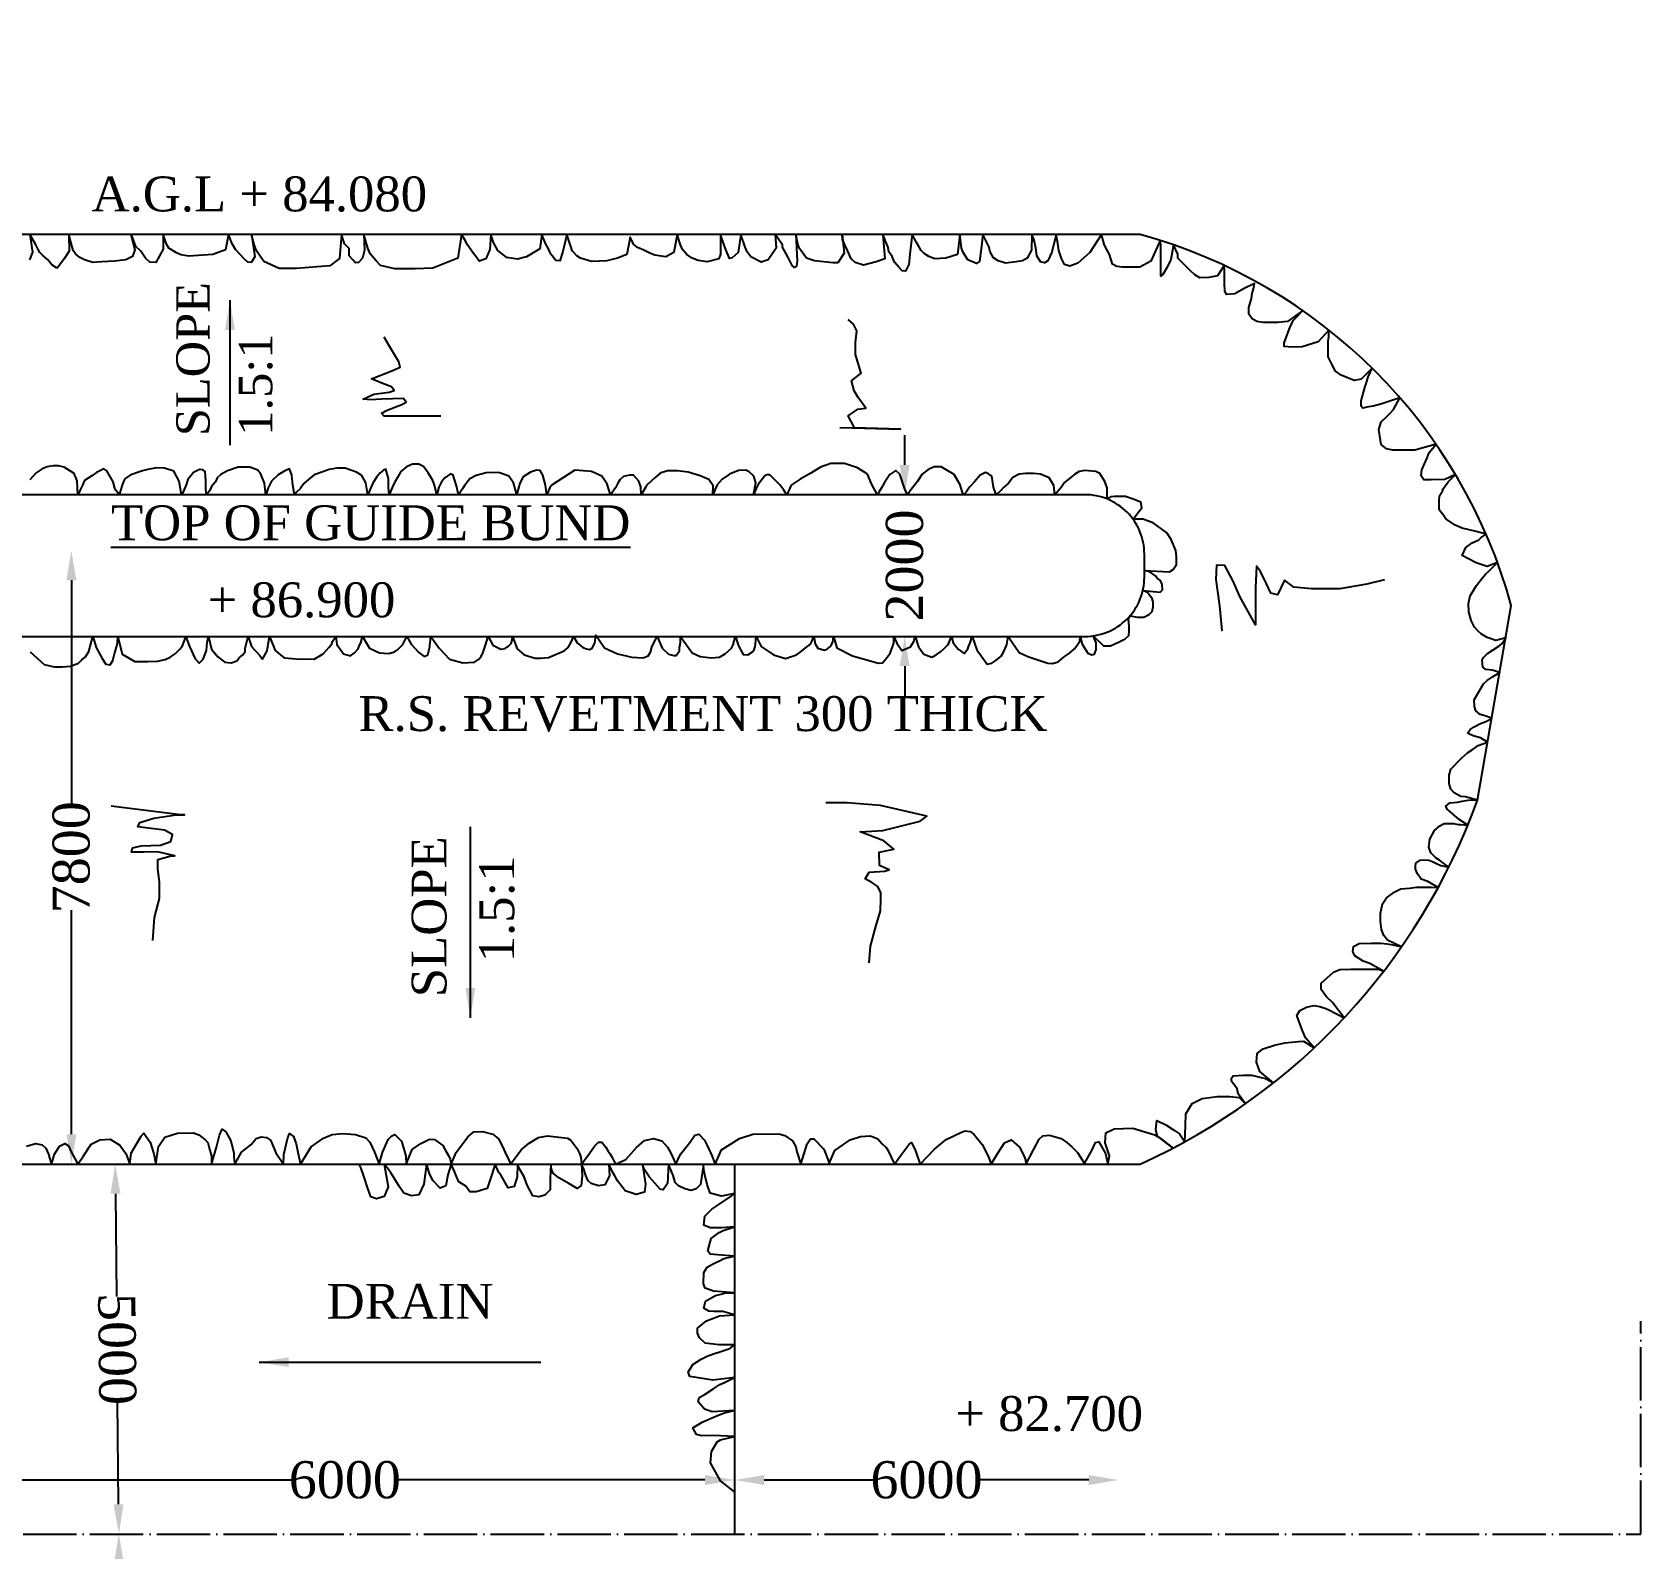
# Model space of a CAD drawing. Header units: millimetres. Extents: x -109570 to 262268, y -246061 to 108364.
# Drawn here: x 122087 to 143767, y 44414 to 64855 of the extents above; entities that cross this region are included whole.
import ezdxf

# ---------------------------------------------------------------- set-up
doc = ezdxf.new("R2010")
doc.units = ezdxf.units.MM
doc.header["$MEASUREMENT"] = 0
doc.header["$PDMODE"] = 33
doc.header["$PDSIZE"] = 500
doc.linetypes.add('ACAD_ISO03W100', pattern=[30, 12, -18])
doc.linetypes.add('ACAD_ISO04W100', pattern=[30, 24, -3, 0, -3])
for name, color, linetype in [('DIM', 5, 'Continuous'), ('DOT LINE', 3, 'ACAD_ISO03W100'), ('DWG. LINE', 1, 'Continuous'), ('HATCH', 2, 'Continuous'), ('TEXT', 7, 'Continuous')]:
    doc.layers.add(name, color=color, linetype=linetype)
doc.styles.get("Standard").update_dxf_attribs({"font": 'TIMES.TTF', "height": 500})
doc.dimstyles.get("Standard").update_dxf_attribs({"dimtxt": 500, "dimasz": 400, "dimexe": 0.18, "dimexo": 0.0625, "dimgap": 0.09, "dimtad": 0, "dimdec": 0, "dimzin": 0, "dimdsep": 46, "dimtxsty": 'Standard', "dimcen": 0.09, "dimse1": 1, "dimse2": 1, "dimclrd": 5, "dimclre": 5, "dimclrt": 4, "dimadec": 0, "dimazin": 0, "dimtfac": 1, "dimtdec": 0, "dimtofl": 0, "dimtmove": 0, "dimatfit": 3, "dimfxl": 1, "dimtolj": 1, "dimtzin": 0, "dimarcsym": 0})

# ---------------------------------------------------------------- blocks, each defined once
blk = doc.blocks.new('*D99')
at = {"layer": 'Defpoints', "color": 0}
for p in [(123256, 44614), (123256, 44614), (123256, 39423)]:
    blk.add_point(p, dxfattribs=at)
at = {"layer": 'DIM', "color": 5, "lineweight": -2}
for p, q in [((123256, 44214), (123256, 42730)), ((123256, 39823), (123256, 41307))]:
    blk.add_line(p, q, dxfattribs=at)
at = {"layer": 'DIM', "color": 5}
for points in [[(123189, 44214), (123322, 44214), (123256, 44614)], [(123189, 39823), (123322, 39823), (123256, 39423)]]:
    blk.add_solid(points, dxfattribs=at)
at = {"layer": 'DIM', "color": 4, "insert": (123256, 42018), "char_height": 500, "attachment_point": 5, "rotation": 90}
blk.add_mtext('\\A1;4988', dxfattribs=at)
blk = doc.blocks.new('*D100')
at = {"layer": 'Defpoints', "color": 0}
for p in [(123206, 49601), (123206, 49601), (123256, 44614)]:
    blk.add_point(p, dxfattribs=at)
at = {"layer": 'DIM', "color": 5, "lineweight": -2}
for p, q in [((123210, 49201), (123223, 47815)), ((123252, 45014), (123238, 46400))]:
    blk.add_line(p, q, dxfattribs=at)
at = {"layer": 'DIM', "color": 5}
for points in [[(123276, 49201), (123143, 49200), (123206, 49601)], [(123318, 45015), (123185, 45013), (123256, 44614)]]:
    blk.add_solid(points, dxfattribs=at)
at = {"layer": 'DIM', "color": 4, "insert": (123231, 47107), "char_height": 500, "attachment_point": 5, "rotation": 270.5756}
blk.add_mtext('\\A1;5000', dxfattribs=at)
blk = doc.blocks.new('*D102')
at = {"layer": 'Defpoints', "color": 0}
for p in [(131553, 45342), (131553, 45181), (121049, 45088)]:
    blk.add_point(p, dxfattribs=at)
at = {"layer": 'DIM', "color": 5, "lineweight": -2}
for p, q in [((121449, 45342), (125592, 45342)), ((131153, 45342), (127010, 45342))]:
    blk.add_line(p, q, dxfattribs=at)
at = {"layer": 'DIM', "color": 5}
for points in [[(121449, 45408), (121449, 45275), (121049, 45342)], [(131153, 45408), (131153, 45275), (131553, 45342)]]:
    blk.add_solid(points, dxfattribs=at)
at = {"layer": 'DIM', "color": 4, "insert": (126301, 45342), "char_height": 500, "attachment_point": 5}
blk.add_mtext('\\A1;6000', dxfattribs=at)
blk = doc.blocks.new('*D103')
at = {"layer": 'Defpoints', "color": 0}
for p in [(136727, 45342), (131553, 45181), (136727, 45195)]:
    blk.add_point(p, dxfattribs=at)
at = {"layer": 'DIM', "color": 5, "lineweight": -2}
for p, q in [((131953, 45342), (133430, 45342)), ((136327, 45342), (134849, 45342))]:
    blk.add_line(p, q, dxfattribs=at)
at = {"layer": 'DIM', "color": 5}
for points in [[(131953, 45408), (131953, 45275), (131553, 45342)], [(136327, 45408), (136327, 45275), (136727, 45342)]]:
    blk.add_solid(points, dxfattribs=at)
at = {"layer": 'DIM', "color": 4, "insert": (134140, 45342), "char_height": 500, "attachment_point": 5}
blk.add_mtext('\\A1;6000', dxfattribs=at)
blk = doc.blocks.new('*D104')
at = {"layer": 'Defpoints', "color": 0}
for p in [(122615, 57869), (122705, 57869), (122705, 49601)]:
    blk.add_point(p, dxfattribs=at)
at = {"layer": 'DIM', "color": 5, "lineweight": -2}
for p, q in [((122615, 57469), (122615, 54446)), ((122615, 50001), (122615, 53023))]:
    blk.add_line(p, q, dxfattribs=at)
at = {"layer": 'DIM', "color": 5}
for points in [[(122549, 57469), (122682, 57469), (122615, 57869)], [(122549, 50001), (122682, 50001), (122615, 49601)]]:
    blk.add_solid(points, dxfattribs=at)
at = {"layer": 'DIM', "color": 4, "insert": (122615, 53735), "char_height": 500, "attachment_point": 5, "rotation": 90}
blk.add_mtext('\\A1;7800', dxfattribs=at)
blk = doc.blocks.new('*D105')
at = {"layer": 'Defpoints', "color": 0}
for p in [(133884, 58622), (133846, 56711), (133985, 56711)]:
    blk.add_point(p, dxfattribs=at)
at = {"layer": 'DIM', "color": 5, "lineweight": -2}
for p, q in [((133846, 59022), (133846, 59422)), ((133846, 56311), (133846, 55911))]:
    blk.add_line(p, q, dxfattribs=at)
at = {"layer": 'DIM', "color": 5}
for points in [[(133779, 59022), (133912, 59022), (133846, 58622)], [(133779, 56311), (133912, 56311), (133846, 56711)]]:
    blk.add_solid(points, dxfattribs=at)
at = {"layer": 'DIM', "color": 4, "insert": (133846, 57667), "char_height": 500, "attachment_point": 5, "rotation": 90}
blk.add_mtext('\\A1;2000', dxfattribs=at)

msp = doc.modelspace()

# ---------------------------------------------------------------- linework, layer by layer
at = {"layer": 'DOT LINE', "linetype": 'ACAD_ISO04W100', "ltscale": 30}
for points in [[(143766.5, 44614), (143766.5, 47483.9)], [(11252.8, 44614), (143766.5, 44614)]]:
    msp.add_lwpolyline(points, dxfattribs=at)
at = {"layer": 'DWG. LINE'}
for points in [[(114356.8, 48940.8), (120528.3, 49600.5), (137021.4, 49600.5, 0.2019177), (141566.2, 54504.1), (142021.4, 57127.6, 0.2645695), (137021.4, 62127.6), (119518.7, 62127.6, -0.4142136), (118018.7, 63627.6), (118018.7, 64855.5)], [(114356.8, 48940.8), (120130.2, 50690.6), (120130.2, 56711.4), (136276.2, 56711.4, 0.4142136), (137076.2, 57511.4), (137076.2, 57821.6, 0.4142136), (136276.2, 58621.6), (115282.8, 58621.6)]]:
    msp.add_lwpolyline(points, format="xyb", dxfattribs=at)
msp.add_lwpolyline([(131552.8, 49600.5), (131552.8, 44614)], dxfattribs=at)
at = {"layer": 'HATCH'}
for points in [[(122012.6, 49842.5), (122132.4, 49876.7), (122220.2, 49859.6), (122269.4, 49812.5), (122305.8, 49733.4), (122322.9, 49682.1), (122348.6, 49600.5), (122387.8, 49734), (122454.1, 49840.9), (122529, 49875.1), (122578.2, 49845.2), (122614.6, 49766.1), (122666, 49665.6), (122704.5, 49600.5), (122777.3, 49710.5), (122884.3, 49866.6), (122999.9, 49926.5), (123139, 49935), (123267.4, 49853.8), (123350.9, 49740.4), (123402.3, 49600.5), (123422, 49746.9), (123486.2, 49855.9), (123556.9, 49977.8), (123591.1, 50018.4), (123676.7, 49894.4), (123728.1, 49736.2), (123755.9, 49600.5), (123791.2, 49834.6), (123876.8, 49962.9), (124043.8, 50018.5), (124262.1, 50022.8), (124332.7, 49992.8), (124411.9, 49933), (124452.6, 49890.2), (124478.3, 49800.4), (124491.1, 49755.5), (124503.9, 49706.3), (124501.8, 49600.5), (124570.9, 49826.1), (124613.7, 49990.8), (124645.8, 50069.9), (124699.3, 50035.7), (124759.2, 49920.2), (124791.3, 49806.9), (124804.2, 49744.9), (124806.3, 49700), (124810.6, 49657.2), (124817, 49600.5), (124907.1, 49759.9), (125033.4, 49860.4), (125104, 49945.9), (125174.6, 49967.3), (125245.3, 49958.8), (125298.8, 49920.3), (125320.2, 49871.1), (125371.6, 49749.2), (125446.5, 49638), (125476.4, 49600.5), (125477.3, 49729.5), (125528.7, 49939), (125554.4, 50013.9), (125610, 49971.1), (125644.3, 49874.9), (125663.6, 49780.8), (125680.7, 49699.5), (125702.1, 49600.5), (125845.7, 49830.3), (126014.8, 49950), (126130.4, 49999.2), (126275.9, 50009.9), (126445, 49997.1), (126584.1, 49952.2), (126639.8, 49894.4), (126701.9, 49761.8), (126763.9, 49600.5), (126807.6, 49755.4), (126884.7, 49932.9), (126933.9, 49982.1), (126974.6, 49999.2), (127064.5, 49907.3), (127100.9, 49785.4), (127122.3, 49708.4), (127126.6, 49600.5), (127210.1, 49796.1), (127323.6, 49877.4), (127443.4, 49935.1), (127507.6, 49930.8), (127621.1, 49849.6), (127651, 49794), (127702.4, 49706.3), (127721.7, 49667.8), (127734.5, 49600.5), (127799.3, 49755.4), (127957.7, 49965), (128041.2, 50033.4), (128154.6, 50037.7), (128293.8, 50001.3), (128373, 49941.4), (128424.3, 49836.7), (128477.8, 49716.9), (128509.9, 49659.2), (128535.6, 49600.5), (128678.3, 49791.6), (128785.3, 49883.6), (128909.4, 49956.3), (129031.4, 49981.9), (129303.2, 49949.9), (129348.2, 49924.2), (129427.4, 49815.1), (129461.6, 49740.3), (129483, 49693.3), (129489.5, 49600.5), (129595.8, 49739.1), (129666.4, 49841.2), (129717.5, 49893.8), (129764.1, 49895.3), (129819.7, 49829.2), (129848.3, 49773.7), (129872.3, 49740.6), (129897.9, 49697.1), (129947.5, 49600.5), (130089.3, 49663.7), (130231.9, 49825.4), (130338.4, 49916.9), (130459.7, 49944.5), (130572.6, 49912.6), (130651.4, 49829.7), (130696.1, 49746.7), (130759.9, 49600.5), (130824.7, 49733.9), (130950.3, 49891.3), (131018.5, 49989.2), (131073.8, 50001.9), (131146.2, 49923.2), (131184.5, 49850.9), (131242, 49723.3), (131293.1, 49600.5), (131376.8, 49793.5), (131617.4, 49946.6), (131798.3, 50002), (132147.5, 50006.2), (132230.5, 49984.9), (132332.7, 49912.6), (132379.6, 49833.9), (132394.5, 49765.8), (132445.6, 49600.5), (132529.7, 49872.2), (132578.7, 49940.3), (132623.4, 49938.1), (132755.4, 49799.9), (132785.2, 49733.9), (132821.4, 49627.6), (132821.4, 49600.5), (132902.8, 49780.8), (133111.4, 49927.6), (133249.8, 49972.2), (133384, 49978.6), (133481.9, 49940.3), (133541.5, 49872.3), (133596.9, 49823.3), (133620.3, 49789.3), (133709.7, 49600.5), (133799.9, 49723.8), (133904.2, 49868.4), (133936.2, 49889.7), (133991.5, 49779.1), (134012.8, 49711), (134053.3, 49600.5), (134249.7, 49802.5), (134405.1, 49930.1), (134507.3, 49979), (134603.1, 50023.7), (134658.5, 50047.1), (134726.6, 50040.7), (134777.7, 50004.6), (134794.7, 49981.2), (134890.5, 49864.2), (134973.6, 49696.1), (135011.9, 49600.5), (135091.6, 49734), (135189.6, 49885), (135279, 49927.6), (135394, 49829.7), (135445.1, 49723.4), (135474.9, 49657.4), (135477, 49595.7), (135583.9, 49791.7), (135658.4, 49934.2), (135707.3, 49981), (135796.8, 49987.4), (135956.4, 49942.7), (136031, 49891.7), (136099.1, 49832.1), (136135.3, 49798.1), (136175.7, 49757.7), (136267.3, 49608.8), (136372.5, 49793.8), (136419.3, 49889.5), (136461.9, 49900.2), (136551.3, 49740.7), (136566.2, 49681.1), (136585.4, 49600.5), (136585.4, 49600.5), (136604.6, 49709), (136549.2, 49887.7), (136555.6, 50019.5), (136670.6, 50077), (136921.8, 50085.5), (137081.5, 50036.6), (137215.7, 49994), (137285.9, 49953.6), (137386, 49870.7), (137462.5, 49815.4), (137250.8, 49973.8), (137228.4, 50062.1), (137243.3, 50185.5), (137366.8, 50130.2), (137481.8, 50051.5), (137547.8, 50008.9), (137622.9, 49901.5), (137631.8, 50113.6), (137636.1, 50275.3), (137721.2, 50415.7), (137855.4, 50483.7), (138059.8, 50511.4), (138225.8, 50511.4), (138351.5, 50496.5), (138438.8, 50411.7), (138341, 50546.2), (138328.3, 50612.1), (138249.5, 50718.5), (138249.5, 50758.9), (138270.8, 50788.7), (138338.9, 50792.9), (138411.3, 50797.2), (138524.1, 50797.2), (138632.7, 50771.7), (138707.2, 50752.5), (138818.4, 50695.6), (138630.8, 50848.8), (138588.3, 50974.3), (138594.7, 51091.3), (138675.6, 51155.1), (138831, 51201.9), (138969.4, 51233.8), (139152.5, 51253), (139222.7, 51255.1), (139366.1, 51168.1), (139249, 51303.2), (139204.3, 51409.6), (139129.8, 51603.1), (139172.4, 51671.2), (139259.7, 51715.9), (139361.9, 51737.1), (139440.7, 51724.4), (139523.7, 51696.7), (139564.1, 51679.7), (139769.3, 51572.4), (139611, 51778.4), (139532.2, 51855), (139457.7, 51952.8), (139457.7, 52037.9), (139625.9, 52186.8), (139708.9, 52220.9), (139860.1, 52225.1), (139977.2, 52227.2), (140053.9, 52227.2), (140158.2, 52227.2), (140230.6, 52227.2), (140300.4, 52199.1), (140113.9, 52302.9), (140022.4, 52334.8), (139913.8, 52407.1), (139884, 52464.5), (139892.5, 52530.5), (139971.3, 52570.9), (140131, 52575.1), (140263, 52575.1), (140346, 52566.6), (140403.5, 52558.1), (140446.1, 52551.7), (140540, 52526.5), (140354.6, 52617.6), (140303, 52682), (140272.9, 52763.5), (140260, 52870.8), (140260, 52982.4), (140285.8, 53106.9), (140337.4, 53188.4), (140453.4, 53270), (140530.7, 53308.6), (140651, 53317.2), (140745.5, 53330.1), (140827.1, 53330.1), (140947.4, 53330.1), (141035, 53327.2), (140895.9, 53407.3), (140805.6, 53441.6), (140758.4, 53510.3), (140728.3, 53574.7), (140728.3, 53613.3), (140732.6, 53656.2), (140792.8, 53694.9), (140844.3, 53699.2), (140908.8, 53694.9), (140960.3, 53677.7), (141011.9, 53652), (141072, 53621.9), (141178.9, 53602.9), (141055.1, 53697.1), (141007.9, 53722.8), (140934.8, 53795.8), (140909.1, 53873), (140922, 53980.3), (140986.4, 54096.2), (141059.4, 54160.6), (141115.3, 54190.7), (141179.7, 54190.7), (141248.5, 54190.7), (141304.3, 54177.8), (141338.7, 54177.8), (141436.2, 54168.7), (141317.2, 54242.2), (141252.8, 54302.3), (141158.2, 54383.8), (141136.8, 54422.4), (141192.6, 54469.6), (141295.7, 54478.2), (141360.2, 54491.1), (141411.7, 54499.7), (141437.5, 54504), (141501.9, 54508.3), (141566.2, 54504.1), (141403.1, 54548.6), (141338.7, 54552.9), (141252.8, 54604.4), (141205.5, 54651.6), (141184, 54728.9), (141184, 54840.5), (141205.5, 54922), (141351.6, 55072.2), (141428.9, 55140.9), (141493.4, 55183.8), (141540.6, 55213.9), (141575, 55239.6), (141702.1, 55287.2), (141605.1, 55342.6), (141506.2, 55372.7), (141437.5, 55402.7), (141437.5, 55415.6), (141467.6, 55458.5), (141519.1, 55492.9), (141605.1, 55535.8), (141678.1, 55565.8), (141757.2, 55604.9), (141682.8, 55636.7), (141601.2, 55658.1), (141541, 55709.6), (141523.8, 55765.4), (141519.5, 55855.6), (141644.1, 56074.5), (141695.7, 56117.4), (141768.7, 56164.6), (141865, 56225.9), (141764.4, 56254.7), (141678.5, 56267.6), (141635.5, 56297.6), (141626.9, 56392.1), (141648.4, 56426.4), (141700, 56482.2), (141854.6, 56580.9), (141893.3, 56611), (141893.3, 56611), (141945.9, 56692.5), (141811.7, 56655.9), (141695.7, 56698.8), (141618.4, 56741.7), (141575.4, 56780.4), (141523.9, 56836.2), (141480.9, 56926.3), (141446.5, 57042.2), (141442.2, 57153.8), (141468, 57256.8), (141553.9, 57398.4), (141627, 57497.1), (141678.5, 57552.9), (141717.2, 57591.6), (141834.8, 57708.5), (141695.1, 57653.4), (141549, 57704.9), (141445.9, 57756.4), (141360, 57803.6), (141407.2, 57910.9), (141493.2, 57971), (141583.4, 58013.9), (141613.4, 58044), (141681.2, 58090.8), (141549, 58125.5), (141360, 58168.5), (141265.5, 58211.4), (141140.9, 58297.2), (141102.2, 58348.7), (141050.7, 58417.4), (141050.7, 58486.1), (141050.7, 58563.3), (141059.2, 58614.8), (141093.6, 58670.6), (141102.2, 58700.7), (141132.3, 58743.6), (141170.9, 58795.1), (141269.9, 58892.2), (141123.7, 58825.1), (140939, 58820.8), (140844.4, 58820.8), (140805.8, 58876.6), (140814.4, 58958.2), (140887.4, 59117), (140913.2, 59190), (141007.1, 59301.1), (140723, 59223), (140581.2, 59223), (140426.5, 59223), (140340.6, 59240.2), (140267.6, 59300.3), (140237.5, 59502), (140267.6, 59605), (140344.9, 59673.7), (140387.9, 59720.9), (140435.1, 59768.1), (140519.9, 59927.9), (140276.2, 59845.3), (140160.2, 59815.3), (140074.3, 59802.4), (140018.4, 59789.5), (139996.9, 59815.3), (139996.9, 59888.3), (140048.5, 60064.2), (140074.3, 60145.8), (140091.5, 60210.2), (140146.4, 60325.3), (139996.2, 60177.1), (139901.7, 60159.9), (139729.8, 60232.9), (139652.5, 60288.7), (139600.9, 60383.1), (139553.7, 60477.6), (139553.7, 60576.3), (139553.7, 60692.2), (139562.3, 60747.9), (139563.9, 60840.1), (139419.8, 60680.2), (139200.7, 60615.8), (139063.3, 60611.5), (138960.2, 60620.1), (138960.2, 60667.3), (139037.5, 60869), (139080.5, 60967.7), (139132, 61019.2), (139210.7, 61102.3), (139003.1, 60955.6), (138874.2, 60942.7), (138676.6, 60942.7), (138590.7, 60955.6), (138530.5, 60989.9), (138483.3, 61054.3), (138483.3, 61144.5), (138517.6, 61264.6), (138530.5, 61333.3), (138547.7, 61397.7), (138560.6, 61466.4), (138560.6, 61466.4), (138414, 61394.2), (138293.7, 61329.8), (138182, 61321.2), (138160.5, 61368.4), (138156.2, 61467.1), (138156.2, 61578.7), (138156.2, 61643.1), (138152.2, 61711.7), (138061.7, 61570.1), (137945.7, 61548.7), (137821.2, 61544.4), (137756.7, 61583), (137688, 61647.4), (137529, 61810.5), (137529, 61862), (137470.6, 61988.2), (137434.5, 61793.3), (137382.9, 61690.3), (137322.8, 61587.3), (137297, 61565.9), (137297, 61660.3), (137297, 61789), (137297, 61917.8), (137297, 61995.1), (137289, 62048.5), (137162.5, 61767.9), (137016.4, 61686.4), (136784.4, 61686.4), (136702.8, 61699.3), (136646.9, 61729.3), (136604, 61858.1), (136552.4, 61956.8), (136535.2, 61999.7), (136496.6, 62127.6), (136340.8, 61883.7), (136177.5, 61742.1), (136070.1, 61703.5), (136001.4, 61724.9), (135958.4, 61806.5), (135924.1, 61913.8), (135915.5, 61973.9), (135911.2, 62008.2), (135885.4, 62127.6), (135829.6, 61892.3), (135773.7, 61772.1), (135730.8, 61746.4), (135674.9, 61759.3), (135627.6, 61840.8), (135614.8, 61943.8), (135589, 62051.1), (135558.9, 62127.6), (135554.6, 61918.1), (135494.5, 61810.8), (135434.3, 61772.1), (135348.4, 61759.3), (135206.6, 61742.1), (135107.8, 61772.1), (135043.4, 61815.1), (134996.1, 61896.6), (134978.9, 61965.3), (134897.3, 62127.6), (134875, 61935.2), (134853.5, 61763.5), (134814.8, 61737.7), (134698.8, 61789.2), (134634.4, 61883.7), (134612.9, 61943.8), (134587.1, 62127.6), (134557.1, 61857.9), (134398.1, 61810.7), (134252.1, 61802.1), (134170.4, 61832.2), (134110.3, 61870.8), (134067.3, 61913.7), (134032.9, 61973.8), (134002.9, 62021), (133947, 62127.6), (133920.2, 61904.8), (133903, 61724.5), (133855.7, 61634.4), (133812.8, 61638.6), (133765.5, 61690.2), (133709.7, 61754.5), (133675.3, 61831.8), (133632.3, 61896.2), (133623.8, 61952), (133550.7, 62127.6), (133580.3, 61801.7), (133460, 61758.8), (133292.4, 61715.9), (133176.4, 61750.2), (133124.9, 61801.7), (133073.3, 61913.3), (133038.9, 61990.5), (133008.9, 62059.2), (133004.6, 62127.6), (133029.5, 61879), (132943.6, 61745.9), (132879.1, 61745.9), (132630, 61771.7), (132522.6, 61810.3), (132428, 61939.1), (132410.9, 61986.3), (132380.8, 62127.6), (132398, 61771.7), (132389.4, 61703), (132359.3, 61681.6), (132329.2, 61711.6), (132273.4, 61818.9), (132200.3, 61956.2), (132200.3, 61990.6), (132101.5, 62127.6), (132113.3, 61943.3), (132005.9, 61788.8), (131911.4, 61754.4), (131773.9, 61827.4), (131722.3, 61896.1), (131696.5, 61956.2), (131636.4, 62127.6), (131602, 61887.5), (131520.4, 61814.5), (131486, 61805.9), (131434.5, 61926.1), (131417.3, 61973.3), (131361.4, 62127.6), (131361.4, 61861.7), (131340, 61801.7), (131185.3, 61758.7), (131060.7, 61775.9), (130983.4, 61810.2), (130910.4, 61857.4), (130850.2, 61926.1), (130824.4, 61990.5), (130781.5, 62127.6), (130732.6, 61887.5), (130625.2, 61827.5), (130479.2, 61848.9), (130410.4, 61874.7), (130328.8, 61917.6), (130247.2, 61951.9), (130221.4, 61973.4), (130191.3, 61999.1), (130144.1, 62093.6), (130144.1, 62093.6), (130101.1, 61857.5), (129976.5, 61810.3), (129830.5, 61771.7), (129624.2, 61763.1), (129478.2, 61810.3), (129426.6, 61840.3), (129388, 61887.5), (129366.5, 61909), (129353.6, 61939.1), (129293.4, 62127.6), (129240.7, 61900.4), (129197.8, 61771.6), (129146.2, 61775.9), (129077.5, 61861.7), (129043.1, 61943.3), (129004.5, 62007.7), (128957.2, 62127.6), (128930.6, 61934.4), (128750.2, 61827.1), (128629.9, 61797.1), (128483.8, 61818.5), (128363.5, 61913), (128303.4, 62020.3), (128270.1, 62127.6), (128256.1, 61925.8), (128200.3, 61801.4), (128110, 61771.3), (128071.4, 61827.1), (128032.7, 61874.3), (127951.1, 61994.5), (127925.3, 62041.7), (127873.8, 62127.6), (127822.2, 61810), (127487.1, 61676.9), (127246.5, 61664), (126975.9, 61664), (126782.5, 61711.2), (126722.4, 61775.6), (126640.8, 61870), (126610.7, 61943), (126554.9, 62127.6), (126567.7, 61917.3), (126537.7, 61810), (126486.1, 61749.9), (126443.2, 61745.6), (126413.1, 61784.2), (126357.2, 61840), (126357.2, 61908.7), (126357.2, 61938.7), (126297.1, 62003.1), (126254.1, 62127.6), (126230, 61805.3), (126096.8, 61706.6), (125650, 61672.3), (125413.8, 61672.3), (125207.5, 61762.4), (125108.7, 61908.3), (125078.7, 61994.2), (125044.3, 62127.6), (125087.3, 61826.8), (125040, 61749.5), (124992.7, 61753.8), (124949.8, 61796.7), (124829.5, 61925.5), (124782.2, 62002.8), (124735, 62127.6), (124692, 61921.2), (124520.2, 61861.1), (124198, 61835.4), (124090.6, 61852.5), (124030.4, 61882.6), (123927.3, 61942.7), (123897.2, 61998.5), (123854.3, 62127.6), (123851.2, 61929.7), (123752.4, 61749.5), (123675.1, 61753.8), (123614.9, 61809.6), (123550.5, 61904), (123550.5, 61904), (123486, 61968.4), (123434.5, 62101.4), (123434.5, 62101.4), (123416.4, 62127.6), (123468.9, 61920.8), (123439.4, 61834), (123348.9, 61787.1), (123194.7, 61767), (123027.1, 61760.3), (122903, 61750.3), (122792.4, 61787.1), (122728.7, 61820.6), (122671.7, 61867.5), (122638.2, 61911), (122581.2, 62127.6), (122584.5, 61904.3), (122517.5, 61800.5), (122430.3, 61680), (122413.6, 61680), (122349.9, 61720.1), (122299.6, 61787.1), (122225.9, 61850.8), (122192.3, 61884.3), (122172.2, 61917.7), (122162.2, 61934.5), (122138.7, 61988.1), (122054.9, 62127.6), (122090.3, 61890.8), (122053.4, 61786.9)], [(132969.6, 59528.5), (133790.8, 59506.7), (133169.4, 59523.2), (133082.2, 59684.9), (133212.5, 59774), (133322.3, 59787.7), (133219.4, 59931.6), (133164.5, 60020.7), (133130.2, 60157.8), (133260.5, 60260.6), (133260.5, 60260.6), (133185.1, 60509.4), (133185.1, 60673.9), (133198.8, 60831.5), (133157.7, 60920.6), (133157.7, 60920.6), (133082.2, 60982.3)], [(127594.6, 59677.9), (127305.2, 59677.9), (127128.5, 59677.9), (126974.4, 59677.9), (126831.6, 59677.9), (126794, 59719.2), (126869.2, 59760.5), (127068.4, 59835.6), (127128.5, 59869.4), (127090.9, 59918.2), (126801.5, 59910.7), (126651.2, 59899.4), (126545.9, 59910.7), (126692.5, 59974.5), (126899.2, 60004.6), (126966.9, 60027.1), (126929.3, 60075.9), (126797.8, 60124.7), (126658.7, 60181), (126658.7, 60181), (126933.1, 60289.9), (127045.8, 60342.5), (127027, 60413.8), (126906.8, 60616.6), (126831.6, 60744.3)], [(122060.6, 56503.2), (122246.7, 56334.6), (122385.7, 56299.9), (122494.8, 56299.9), (122604, 56309.8), (122710.7, 56349.5), (122755.4, 56394.1), (122805, 56436.2), (122852.1, 56508.1), (122906.7, 56711.4), (122949.8, 56562.7), (123029.2, 56414), (123081.3, 56337.1), (123138.3, 56329.7), (123173.1, 56389.2), (123197.9, 56475.9), (123225.2, 56567.6), (123237.6, 56627.1), (123240.1, 56711.4), (123300.2, 56473.5), (123471.4, 56374.3), (123647.5, 56374.3), (123774.1, 56376.8), (123880.8, 56401.6), (123945.3, 56433.8), (124012.3, 56478.4), (124079.3, 56537.9), (124111.5, 56582.5), (124156.2, 56706.5), (124208.5, 56574.9), (124285.5, 56411.3), (124337.6, 56351.8), (124389.7, 56403.8), (124434.3, 56522.8), (124446.7, 56629.4), (124461.6, 56711.4), (124501.7, 56540.1), (124588.6, 56438.5), (124682.8, 56366.6), (124769.7, 56356.7), (124844.1, 56383.9), (124878.9, 56421.1), (124926, 56463.3), (124955.8, 56510.4), (124958.3, 56555), (124998, 56711.4), (125043.4, 56577.4), (125157.5, 56456), (125192.2, 56403.9), (125249.3, 56508), (125261.7, 56570), (125266.7, 56607.2), (125286.5, 56711.4), (125361.4, 56522.9), (125485.4, 56421.3), (125644.2, 56408.9), (125887.4, 56406.4), (126009, 56475.8), (126090.9, 56567.6), (126125.6, 56612.2), (126135.5, 56641.9), (126177.7, 56711.4), (126191, 56604.7), (126282.8, 56478.3), (126377.1, 56451), (126429.2, 56488.2), (126478.8, 56545.2), (126498.6, 56592.3), (126516, 56627), (126538.3, 56711.4), (126633, 56552.7), (126767, 56488.2), (126896, 56483.3), (126970.5, 56503.1), (127015.1, 56535.3), (127052.4, 56570), (127084.6, 56602.3), (127134.2, 56711.4), (127196.6, 56607), (127295.9, 56493), (127367.8, 56441), (127417.4, 56463.3), (127447.2, 56572.3), (127447.2, 56597.1), (127449.7, 56624.4), (127459.6, 56711.4), (127571.6, 56555), (127710.6, 56406.3), (127889.2, 56356.7), (128050.5, 56366.6), (128107.6, 56406.3), (128139.8, 56441), (128167.1, 56500.5), (128184.5, 56552.5), (128194.4, 56594.7), (128231.6, 56711.4), (128296.7, 56592.3), (128403.4, 56537.7), (128460.5, 56547.7), (128507.6, 56579.9), (128542.4, 56617.1), (128557.3, 56661.7), (128559.7, 56711.4), (128622.1, 56542.7), (128716.4, 56463.4), (128865.3, 56418.8), (128937.2, 56418.8), (129043.9, 56428.7), (129254.8, 56515.4), (129311.9, 56562.5), (129349.1, 56631.9), (129366.5, 56664.2), (129383.8, 56711.4), (129431.5, 56624.6), (129508.4, 56560.1), (129558, 56542.8), (129600.2, 56535.4), (129632.4, 56555.2), (129632.4, 56555.2), (129669.7, 56619.6), (129684.5, 56726.2), (129801.7, 56557.5), (129975.4, 56478.2), (130168.9, 56431.1), (130322.8, 56423.7), (130387.3, 56448.5), (130422, 56498), (130439.4, 56565), (130466.7, 56626.9), (130508.9, 56711.4), (130579.1, 56552.6), (130661, 56473.3), (130733, 56453.4), (130767.7, 56455.9), (130809.9, 56515.4), (130809.9, 56562.5), (130819.8, 56604.6), (130822.3, 56631.9), (130824.8, 56711.4), (130981.6, 56490.6), (131088.3, 56441), (131239.7, 56423.7), (131351.3, 56433.6), (131428.2, 56478.2), (131472.9, 56515.4), (131510.1, 56552.6), (131534.9, 56597.2), (131559.7, 56696.4), (131559.7, 56696.4), (131567.7, 56711.4), (131606.4, 56585.3), (131669.5, 56467), (131732.7, 56463), (131795.9, 56502.5), (131815.6, 56534), (131831.4, 56573.5), (131835.3, 56605), (131844.8, 56711.4), (131913.2, 56577), (132077.2, 56463.4), (132238.9, 56415.4), (132387.6, 56461.3), (132455.4, 56511.5), (132505.6, 56555.2), (132575.6, 56605.4), (132595.3, 56644.7), (132619.3, 56711.4), (132637.6, 56612.1), (132676.9, 56553.1), (132766.5, 56526.9), (132805.9, 56544.4), (132836.5, 56570.6), (132860.5, 56599), (132875.8, 56640.5), (132882.4, 56666.7), (132884.6, 56711.4), (132930.9, 56559.7), (133142.9, 56448.3), (133285, 56409), (133492.7, 56352.2), (133545.1, 56356.6), (133597.6, 56413.3), (133652.2, 56485.4), (133682.8, 56570.6), (133700.3, 56620.8), (133700.3, 56711.4), (133738.4, 56618.6), (133808.3, 56520.4), (133924.2, 56570.6), (133948.2, 56607.7), (133970.1, 56642.7), (133985.4, 56711.4), (134033.8, 56570.6), (134105.9, 56472.3), (134210.9, 56430.8), (134272.1, 56461.4), (134328.9, 56502.9), (134383.5, 56555.3), (134425.1, 56596.8), (134440.4, 56620.8), (134477.5, 56711.4), (134499.4, 56623), (134567.2, 56540), (134645.9, 56481.1), (134698.3, 56544.4), (134711.4, 56585.9), (134728.9, 56625.2), (134755.2, 56711.4), (134816.9, 56528.9), (134959, 56338.9), (135022.4, 56352), (135072.7, 56387), (135144.8, 56445.9), (135177.6, 56500.5), (135212.6, 56579.1), (135221.3, 56601), (135241, 56711.4), (135388.3, 56496.1), (135506.3, 56439.3), (135655, 56391.2), (135775.2, 56351.9), (135836.4, 56345.4), (135915.1, 56367.2), (135993.8, 56434.9), (136068.1, 56485.2), (136135.9, 56544.1), (136179.6, 56605.3), (136208, 56649), (136210.2, 56711.4), (136237.2, 56607.5), (136315.9, 56485.2), (136366.1, 56461.2), (136403.3, 56474.3), (136427.3, 56533.2), (136427.3, 56583.5), (136427.3, 56627.1), (136383.9, 56718.7), (136523.8, 56584.1), (136620, 56584.1), (136738.1, 56636.5), (136816.8, 56678), (136864.8, 56726.1), (136869.2, 56785), (136869.2, 56841.8), (136860.5, 56951), (136883.5, 56990.6), (136976.8, 56971.9), (137070.8, 56969.7), (137142.9, 57011.2), (137180.1, 57046.1), (137195.4, 57109.4), (137195.4, 57172.8), (137180.1, 57220.8), (137156, 57255.8), (137116.7, 57301.6), (137055.8, 57332), (137287.3, 57308.6), (137320.1, 57341.4), (137315.7, 57409.1), (137291.7, 57465.9), (137250.1, 57498.6), (137232.6, 57524.8), (137169.3, 57570.7), (137132.1, 57588.2), (137076.2, 57599.1), (137414.2, 57582.3), (137464.5, 57612.9), (137508.2, 57682.8), (137510.4, 57785.4), (137501.7, 57870.6), (137438.3, 58019.1), (137379.2, 58108.7), (137193.4, 58241.9), (137106, 58274.6), (137057.9, 58292.1), (136924.8, 58290), (136987.3, 58378.8), (137039.7, 58444.3), (137026.6, 58522.9), (136923.9, 58562.2), (136821.1, 58599.4), (136731.5, 58599.4), (136670.3, 58599.4), (136628.8, 58590.6), (136573.6, 58564.3), (136573.4, 58713), (136545, 58800.4), (136477.2, 58905.2), (136420.4, 58933.6), (136274, 58946.7), (136197.4, 58933.6), (136140.6, 58898.7), (136092.5, 58861.5), (136000.7, 58785.1), (135954.8, 58719.6), (135869.5, 58621.6), (135855.3, 58747.4), (135791.9, 58850), (135678.3, 58900.2), (135579.9, 58909), (135475, 58909), (135389.7, 58898), (135304.4, 58852.2), (135245.4, 58777.9), (135184.2, 58723.3), (135138.3, 58673.1), (135077.1, 58621.6), (135041.2, 58723.3), (135019.3, 58869.6), (134973.4, 58902.4), (134934.1, 58922.1), (134864.1, 58882.7), (134787.6, 58795.4), (134719.9, 58721.1), (134674, 58655.6), (134634.6, 58621.6), (134594.6, 58756.2), (134513.8, 58896), (134338.9, 58996.4), (134244.9, 58998.6), (134157.4, 58957.1), (134080.9, 58900.3), (134013.2, 58795.5), (133921.4, 58675.4), (133884.2, 58621.6), (133844.5, 58710.5), (133781.1, 58900.5), (133728.7, 58946.4), (133643.4, 58891.8), (133573.5, 58784.8), (133531.9, 58712.7), (133499.1, 58653.8), (133479.5, 58621.6), (133404.7, 58758.6), (133343.5, 58900.5), (133208, 58985.7), (133035.3, 59040.3), (132851.7, 59040.3), (132711.8, 58994.4), (132580.6, 58913.6), (132438.5, 58832.8), (132313.9, 58749.8), (132257.1, 58621.6), (132216.8, 58682.2), (132164.3, 58754.3), (132105.3, 58811.1), (132037.5, 58878.8), (132000.4, 58894.1), (131963.2, 58874.4), (131869.2, 58758.7), (131845.2, 58704.1), (131810.2, 58621.6), (131840.3, 58780.5), (131811.9, 58870), (131750.7, 58931.2), (131704.7, 58950.8), (131606.4, 58948.6), (131486.1, 58896.2), (131387.8, 58830.7), (131317.8, 58754.3), (131291.6, 58695.3), (131261, 58621.6), (131266.9, 58740.8), (131207.9, 58828.2), (131087.7, 58876.2), (130928.1, 58924.2), (130786, 58941.7), (130648.3, 58941.7), (130549.9, 58913.3), (130480, 58847.8), (130383.8, 58762.6), (130357.6, 58727.7), (130294.2, 58621.6), (130288.8, 58727.7), (130264.7, 58802), (130192.6, 58885), (130135.8, 58885), (130057.1, 58867.5), (130006.8, 58823.8), (129978.4, 58778), (129950, 58712.4), (129882.2, 58621.6), (129835.5, 58762.7), (129765.6, 58869.7), (129625.7, 58933), (129400.5, 58952.7), (129094.5, 58756.1), (129063.9, 58716.8), (129022.3, 58621.6), (129004.4, 58749.7), (128969.5, 58885.1), (128934.5, 58946.2), (128884.2, 58952.8), (128801.1, 58926.6), (128704.9, 58863.2), (128659, 58775.9), (128637.2, 58697.3), (128619.7, 58621.6), (128575.1, 58780.1), (128511.7, 58871.8), (128391.5, 58917.7), (128304.1, 58922.1), (128205.7, 58915.5), (128072.4, 58880.6), (127987.1, 58834.7), (127917.1, 58751.7), (127886.5, 58699.3), (127834.1, 58621.6), (127803.5, 58740.8), (127761.9, 58884.9), (127727, 58904.6), (127648.3, 58847.8), (127602.4, 58793.2), (127567.4, 58721.1), (127539, 58621.6), (127507.8, 58751.7), (127488.1, 58812.9), (127424.7, 58917.7), (127359.1, 59002.9), (127297.9, 59033.5), (127210.5, 59033.5), (127133.9, 58996.3), (127057.4, 58935.2), (127009.3, 58854.4), (126978.7, 58797.6), (126952.5, 58751.7), (126897.9, 58621.6), (126890.9, 58723.4), (126890.9, 58841.3), (126853.7, 58965.8), (126823.1, 58952.7), (126775, 58917.8), (126731.3, 58863.2), (126683.2, 58786.7), (126661.3, 58736.5), (126641.7, 58697.2), (126608.9, 58621.6), (126582.1, 58782.4), (126529.6, 58880.7), (126457.5, 58926.5), (126306.7, 58978.9), (126199.6, 58981.1), (126088.1, 58961.5), (125991.9, 58926.5), (125889.1, 58889.4), (125817, 58830.4), (125747.1, 58771.5), (125699, 58699.4), (125650.9, 58655.7), (125620.3, 58621.6), (125601.9, 58749.7), (125586.6, 58882.9), (125553.8, 58968.1), (125492.6, 58944.1), (125400.8, 58887.3), (125311.2, 58804.3), (125289.3, 58758.4), (125267.4, 58714.8), (125234.7, 58621.6), (125216.4, 58778.1), (125168.3, 58898.2), (125128.9, 58952.8), (125021.8, 58994.3), (124862.2, 58994.3), (124718, 58944.1), (124630.5, 58893.9), (124580.2, 58848), (124556.2, 58793.4), (124503.7, 58730.1), (124475.3, 58675.5), (124438.2, 58621.6), (124426.2, 58697.2), (124426.2, 58812.9), (124417.5, 58935.2), (124389, 58957.1), (124341, 58961.4), (124260.1, 58919.9), (124227.3, 58876.3), (124185.8, 58828.2), (124161.7, 58754), (124137.7, 58690.6), (124126.7, 58668.8), (124098.3, 58621.6), (124069.9, 58804.6), (123997.8, 58940), (123871, 58979.3), (123763.9, 58981.5), (123645.9, 58961.9), (123575.9, 58942.2), (123494.7, 58917.8), (123407.3, 58885), (123335.2, 58836.9), (123324.2, 58810.7), (123304.5, 58764.9), (123273.9, 58664.4), (123265.2, 58621.6), (123205.7, 58690.7), (123179.5, 58795.5), (123092.1, 58944), (123054.9, 58970.2), (122954.3, 58920), (122890.9, 58874.1), (122790.4, 58813), (122764.2, 58749.6), (122737.9, 58697.2), (122700.8, 58621.6), (122693.6, 58806.3), (122654.3, 58908.9), (122516.6, 58991.9), (122442.2, 59009.4), (122370.1, 59011.5), (122291.4, 58998.4), (122221.4, 58972.2), (122140.6, 58915.4), (122057.5, 58823.7)], [(140312.9, 57474), (140072.3, 57413.9), (139711.5, 57353.9), (139536.5, 57353.9), (139328.8, 57353.9), (139088.2, 57375.7), (138962.5, 57468.6), (138962.5, 57468.6), (138869.6, 57271.9), (138869.6, 57271.9), (138782.1, 57293.8), (138721.9, 57419.4), (138639.9, 57588.7), (138585.3, 57659.7), (138574.3, 57364.8), (138574.3, 57151.8), (138574.3, 56867.7), (138361.1, 57250.1), (138273.6, 57457.6), (138158.8, 57665.2), (138049.5, 57670.7), (138038.5, 57479.5), (138087.8, 57124.5), (138120.6, 56791.3), (138120.6, 56791.3)], [(123714.7, 52614.8), (123737.1, 52923.2), (123804.2, 53177.9), (123804.2, 53401.4), (123781.8, 53584.6), (123782.1, 53702.7), (123943.1, 53751.9), (124010.2, 53756.4), (123777.6, 53810), (123585.3, 53805.5), (123424.2, 53805.5), (123437.6, 53863.6), (123553.9, 53890.5), (123817.9, 53899.4), (123956.5, 53948.6), (123956.5, 53948.6), (123978.9, 54042.4), (123871.6, 54100.5), (123509.2, 54145.2), (123536, 54203.3), (123728.4, 54261.4), (124028.1, 54306.1), (124140, 54306.1), (124084, 54306.1), (123151.3, 54422.3)], [(133367.6, 52313.3), (133384.5, 52537.6), (133457.4, 52801.1), (133519.2, 53014.2), (133524.8, 53165.7), (133524.8, 53255.4), (133485.5, 53339.5), (133401.3, 53395.6), (133311.5, 53446.1), (133367.6, 53535.8), (133575.3, 53547), (133637.1, 53563.8), (133508, 53625.5), (133508, 53625.5), (133502.3, 53805), (133698.8, 53844.2), (133698.8, 53844.2), (133564.1, 53956.4), (133244.1, 54079.7), (133552.9, 54096.6), (134052.4, 54219.9), (134142.3, 54287.2), (133519.2, 54433), (133070.1, 54466.7), (132783.8, 54466.7)], [(131552.8, 45180.6), (131362.6, 45331.7), (131228.2, 45571.3), (131243.1, 45728.2), (131317.9, 45855.2), (131362.8, 45885.1), (131552.8, 45929.9), (131274.2, 45940.2), (131111.1, 45937.6), (131041.2, 45953.1), (130992, 46046.2), (131124, 46126.4), (131292.3, 46196.2), (131369.9, 46227.3), (131419.1, 46247.9), (131545.9, 46276.4), (131250.9, 46261.4), (131149.9, 46295), (131061.9, 46395.8), (131074.9, 46455.3), (131144.8, 46491.5), (131274.2, 46574.2), (131354.4, 46628.5), (131416.5, 46654.4), (131552.8, 46724.7), (131261.4, 46688.8), (130950.8, 46735.4), (130930, 46797.4), (130992.2, 46898.3), (131100.9, 46970.7), (131191.5, 47014.6), (131284.6, 47045.7), (131354.5, 47071.5), (131489.1, 47115.5), (131552.8, 47162.8), (131341.8, 47163.3), (131158, 47184), (131080.4, 47256.4), (131051.9, 47321), (131051.9, 47388.3), (131173.6, 47489.1), (131292.6, 47530.5), (131349.6, 47553.8), (131552.8, 47569.3), (131396.3, 47614.1), (131277.2, 47614.1), (131207.3, 47619.2), (131137.4, 47658), (131163.3, 47753.7), (131256.5, 47808), (131295.3, 47828.7), (131391.1, 47849.4), (131427.3, 47862.3), (131552.8, 47862.3), (131269.5, 47886.1), (131158.2, 47927.5), (131132.3, 47987), (131137.5, 48139.5), (131184.1, 48211.9), (131254, 48250.7), (131308.3, 48279.2), (131349.7, 48297.3), (131409.3, 48325.7), (131552.8, 48356.7), (131323.9, 48378.4), (131225.6, 48383.6), (131194.5, 48432.7), (131238.5, 48598.2), (131347.2, 48675.8), (131399, 48704.2), (131552.8, 48753.3), (131380.9, 48740.9), (131225.6, 48740.9), (131140.2, 48777.1), (131150.5, 48898.6), (131246.3, 48994.3), (131342, 49056.4), (131507.8, 49168.3), (131552.8, 49201.9), (131375.5, 49168.4), (131222.8, 49207.2), (131183.9, 49326.1), (131150.3, 49452.8), (131139.9, 49520.1), (131134.8, 49592.5), (131095.7, 49326.1), (131036.2, 49266.6), (130966.3, 49243.4), (130880.9, 49264.1), (130798, 49308), (130754, 49352), (130725.6, 49445.1), (130704.8, 49502), (130663.4, 49597.6), (130647.4, 49336.6), (130593.1, 49253.8), (130549.1, 49261.6), (130406.7, 49421.9), (130336.8, 49533.1), (130313.5, 49595.1), (130354.6, 49328.8), (130339.1, 49222.7), (130227.8, 49191.7), (130080.2, 49240.8), (130051.8, 49277), (129976.7, 49375.3), (129937.9, 49439.9), (129912, 49486.5), (129893.9, 49522.7), (129857.6, 49597.7), (129867.8, 49442.3), (129805.6, 49320.8), (129720.2, 49305.3), (129621.9, 49336.3), (129580.4, 49372.5), (129546.8, 49447.5), (129515.7, 49543.2), (129489.5, 49600.5), (129499.7, 49439.4), (129486.8, 49310.1), (129432.4, 49271.3), (129321.1, 49338.5), (129184, 49416.1), (129106.3, 49478.2), (129085.6, 49529.9), (129077.8, 49600.5), (129067.2, 49400.5), (129067.2, 49250.5), (128997.3, 49180.7), (128917, 49160), (128834.2, 49172.9), (128759.1, 49317.7), (128717.7, 49428.9), (128658.2, 49527.2), (128629.7, 49600.5), (128624.1, 49426.3), (128582.6, 49297), (128502.4, 49278.9), (128406.6, 49444.4), (128375.6, 49488.3), (128329, 49600.5), (128256, 49379.8), (128217.2, 49268.6), (128072.2, 49227.2), (127984.2, 49227.2), (127929.9, 49302.2), (127836.7, 49361.7), (127805.6, 49431.5), (127777.2, 49498.8), (127734.5, 49600.5), (127688.5, 49454.7), (127660, 49307.3), (127587.6, 49273.7), (127491.8, 49372), (127447.8, 49457.3), (127401.2, 49600.5), (127367.1, 49328.1), (127297.2, 49183.3), (127198.9, 49170.4), (127095.4, 49206.6), (127035.8, 49294.5), (126965.9, 49410.8), (126921.9, 49483.3), (126890.9, 49524.6), (126831.3, 49600.5), (126883.1, 49291.9), (126828.8, 49162.6), (126727.8, 49131.6), (126652.7, 49160), (126603.6, 49297.1), (126562.1, 49421.2), (126518.1, 49553.1), (126494.9, 49600.5)]]:
    msp.add_lwpolyline(points, dxfattribs=at)

# ---------------------------------------------------------------- texts
at = {"layer": 'TEXT'}
for s, p in [('A.G.L + 84.080', (122887.7, 62440.4)), ('%%UTOP OF GUIDE BUND', (123149, 58008.1)), ('+ 86.900', (124451.2, 56969.8)), ('R.S. REVETMENT 300 THICK', (126484.2, 55436.3)), ('DRAIN', (126055.5, 47515.4)), ('+ 82.700', (134527.6, 46002.1))]:
    msp.add_text(s, height=470, dxfattribs=at).set_placement(p)
for s, height, p in [('SLOPE', 450, (124478.4, 59410.4)), ('1.5:1', 450, (125321.7, 59416.3)), ('SLOPE', 470, (127670.4, 51848.7)), ('1.5:1', 470, (128582.7, 52319))]:
    msp.add_text(s, height=height, rotation=90, dxfattribs=at).set_placement(p)

# ---------------------------------------------------------------- dimensions: what is measured, and where the dimension line sits
at = {"layer": 'DIM'}
for base, p1, p2, text, picture, middle in [((133845.8, 56711.4), (133884.2, 58621.6), (133985.4, 56711.4), '2000', '*D105', (133845.8, 57666.5)), ((122615.4, 57868.9), (122704.5, 49600.5), (122704.5, 57868.9), '7800', '*D104', (122615.4, 53734.7)), ((123255.6, 44614), (123255.6, 39422.6), (123255.9, 44614), '4988', '*D99', (123255.6, 42018.3))]:
    dim = msp.add_linear_dim(base=base, p1=p1, p2=p2, angle=90, text=text, dimstyle='Standard', dxfattribs=at)
    dim.commit()
    dim.dimension.update_dxf_attribs({"geometry": picture, "text_midpoint": middle})
dim = msp.add_aligned_dim(p1=(123255.6, 44614), p2=(123205.5, 49600.5), distance=0, text='5000', dimstyle='Standard', dxfattribs=at)
dim.commit()
dim.dimension.update_dxf_attribs({"geometry": '*D100', "text_midpoint": (123230.6, 47107.3)})
for base, p1, p2, picture, middle in [((131552.8, 45341.6), (121049.3, 45088.4), (131552.8, 45180.6), '*D102', (126301, 45341.6)), ((136726.6, 45341.6), (131552.8, 45180.6), (136726.6, 45195.3), '*D103', (134139.7, 45341.6))]:
    dim = msp.add_linear_dim(base=base, p1=p1, p2=p2, text='6000', dimstyle='Standard', override={"dimtmove": 1}, dxfattribs=at)
    dim.commit()
    dim.dimension.update_dxf_attribs({"geometry": picture, "text_midpoint": middle})

# ---------------------------------------------------------------- leaders
for points in [[(124753.1, 61242.2), (124753.1, 59288.5)], [(127992.4, 51573.1), (127992.4, 54147.2)], [(125146, 46930), (128942.2, 46930)]]:
    msp.add_leader(points, dimstyle='Standard', override={"dimgap": 0.09, "dimtad": 0}, dxfattribs=at)

doc.saveas('drawing.dxf')
